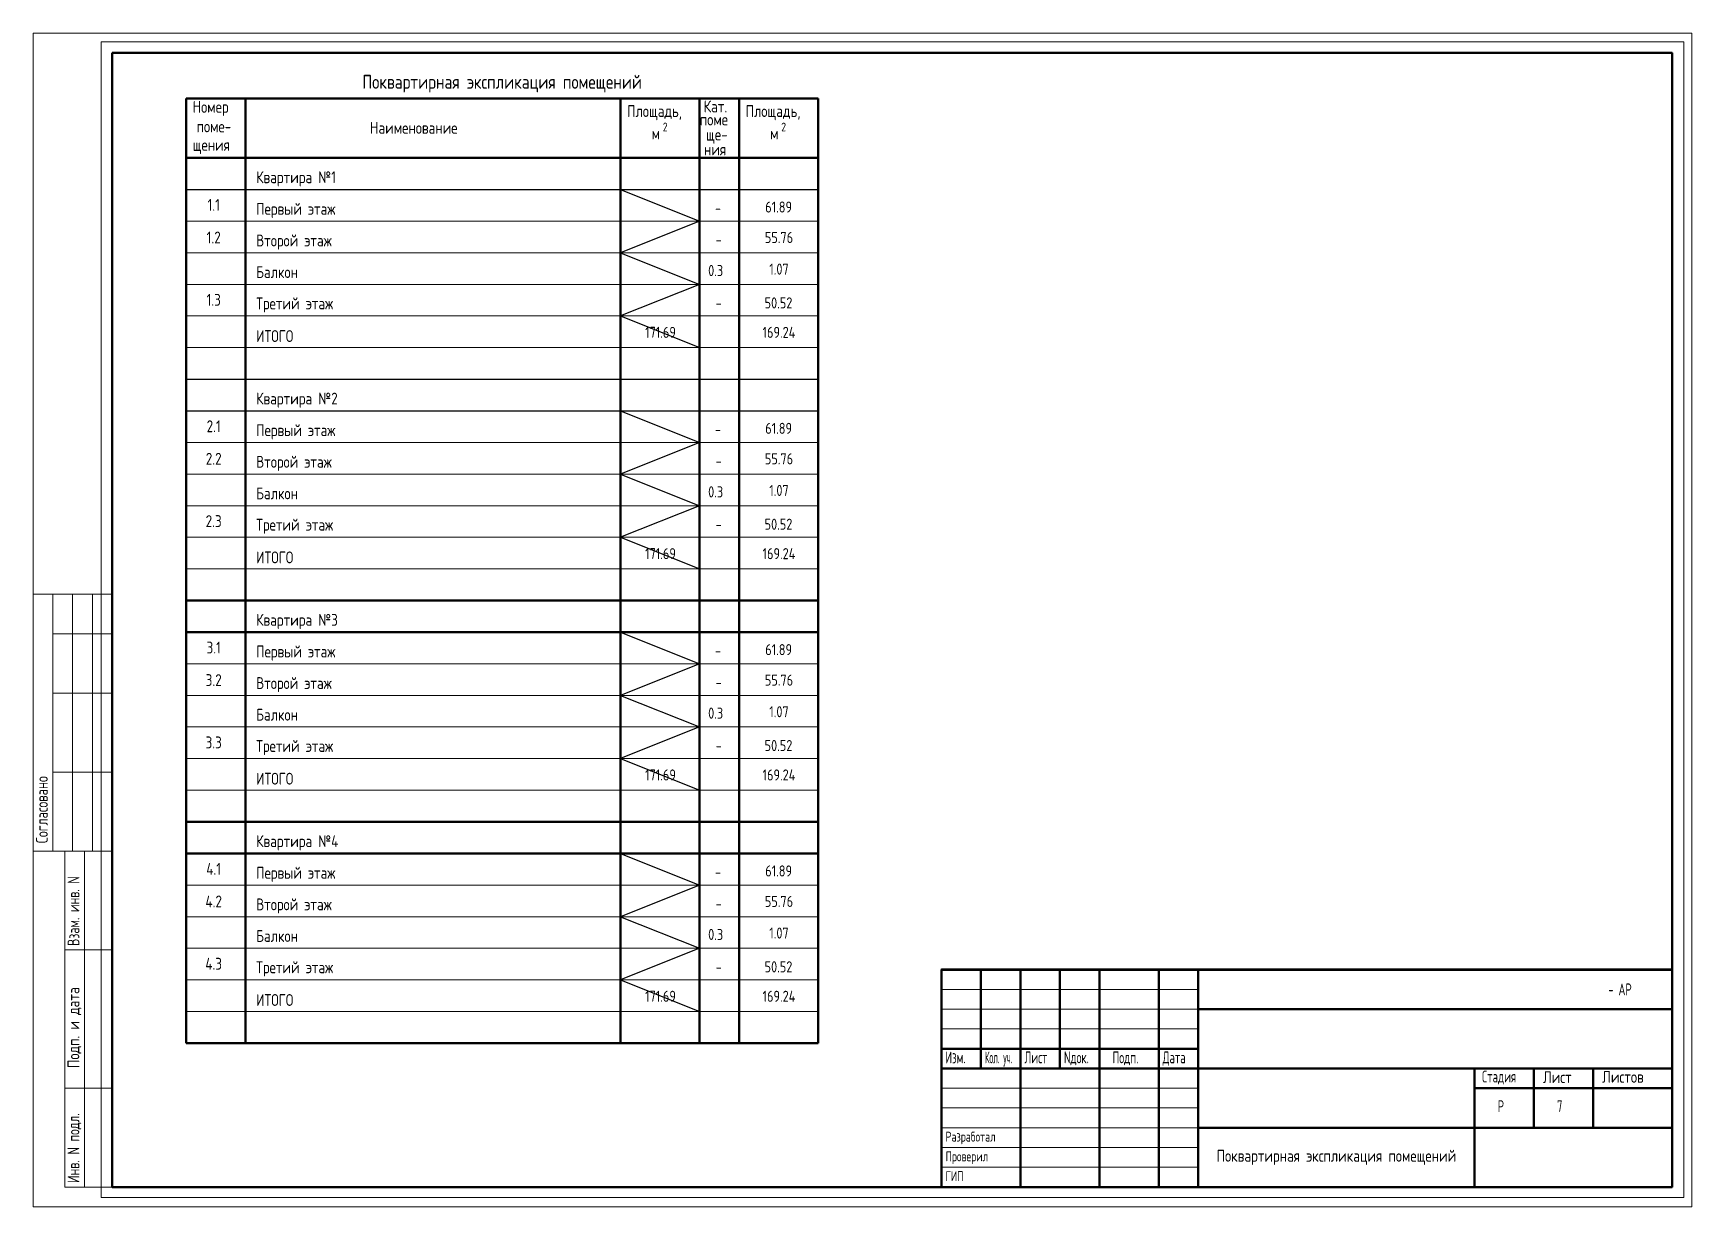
# Paper-space layout 'A7' of a CAD drawing. Header units: millimetres. Extents: x -3 to 417, y -3 to 294.
# The model-space entities are those that its viewports show. They can reach past a viewport. Long polylines and large blocks are cut down to what shows.
import ezdxf
from ezdxf.enums import TextEntityAlignment as Align

# ---------------------------------------------------------------- set-up
doc = ezdxf.new("R2010")
doc.units = ezdxf.units.MM
doc.header["$LTSCALE"] = 100
for name, color, linetype, lineweight in [('0.3', 7, 'Continuous', 30), ('0.5', 7, 'Continuous', 50), ('Примітки 0.09', 200, 'Continuous', 9), ('Тонкі 0.18', 142, 'Continuous', 18), ('Штрихування 0.09', 253, 'Continuous', 9)]:
    doc.layers.add(name, color=color, linetype=linetype, lineweight=lineweight)
doc.layers.add('ViewPorts', color=240, linetype='Continuous', plot=False)
doc.styles.add('GOST 2.304', font='CS_Gost2304.shx')
doc.styles.add('SPDS', font='SPDS.shx', dxfattribs={"width": 0.9})

# ---------------------------------------------------------------- blocks, each defined once
blk = doc.blocks.new('A$C1BD929A5')
at = {"layer": 'Тонкі 0.18', "color": 0, "extrusion": (1, 0, 0)}
for points, elevation in [([(8500, 0), (15000, 0)], -2000), ([(14000, 0), (15000, 0)], -1500), ([(14000, 0), (15000, 0)], -1000), ([(14000, 0), (15000, 0)], -500), ([(12500, 0), (14000, 0)], -1500), ([(12500, 0), (14000, 0)], -1000), ([(12500, 0), (14000, 0)], -500), ([(10500, 0), (12500, 0)], -1500), ([(10500, 0), (12500, 0)], -1000), ([(10500, 0), (12500, 0)], -500), ([(8500, 0), (10500, 0)], -1500), ([(8500, 0), (10500, 0)], -1000), ([(8500, 0), (10500, 0)], -500), ([(0, 0), (8500, 0)], -1200), ([(0, 0), (8500, 0)], -700)]:
    blk.add_lwpolyline(points, dxfattribs=dict(at, elevation=elevation))
at = {"layer": 'Тонкі 0.18', "color": 0, "extrusion": (0, 1, 0)}
for points, elevation in [([(2000, 0), (0, 0)], 15000), ([(1500, 0), (1000, 0)], 14000), ([(1000, 0), (500, 0)], 14000), ([(500, 0), (0, 0)], 14000), ([(1500, 0), (1000, 0)], 12500), ([(1000, 0), (500, 0)], 12500), ([(500, 0), (0, 0)], 12500), ([(1500, 0), (1000, 0)], 10500), ([(1000, 0), (500, 0)], 10500), ([(500, 0), (0, 0)], 10500), ([(2000, 0), (0, 0)], 8500), ([(1200, 0), (0, 0)], 8500), ([(1200, 0), (0, 0)], 6000), ([(1200, 0), (0, 0)], 2500)]:
    blk.add_lwpolyline(points, dxfattribs=dict(at, elevation=elevation))
at = {"layer": 'Тонкі 0.18', "color": 0, "extrusion": (1, 0, 0)}
blk.add_lwpolyline([(0, 0), (8500, 0)], dxfattribs=at)
at = {"layer": 'Тонкі 0.18', "color": 0, "extrusion": (0, 1, 0)}
blk.add_lwpolyline([(1200, 0), (0, 0)], dxfattribs=at)
at = {"layer": 'Тонкі 0.18', "color": 0, "ltscale": 0.01, "style": 'SPDS'}
for s, width, p in [('Согласовано', 0.95, (-1630, 8700)), ('Взам. инв. N', 0.898187, (-830, 6100)), ('Инв. N подл.', 0.909605, (-830, 100))]:
    blk.add_text(s, height=300, rotation=90, dxfattribs=dict(at, width=width)).set_placement(p)
blk.add_text('Подп. и дата', height=300, rotation=90, dxfattribs=at).set_placement((-830, 3010))
blk = doc.blocks.new('A$C2803562B')
at = {"color": 7, "lineweight": 50, "extrusion": (1, 0, 0)}
for points, elevation in [([(5500, 0), (5000, 0)], -17500), ([(5500, 0), (5000, 0)], -16500), ([(5500, 0), (5000, 0)], -15500), ([(5500, 0), (5000, 0)], -14500), ([(5500, 0), (5000, 0)], -13000), ([(5500, 0), (5000, 0)], -12000), ([(5000, 0), (4500, 0)], -17500), ([(5000, 0), (4500, 0)], -16500), ([(5000, 0), (4500, 0)], -15500), ([(5000, 0), (4500, 0)], -14500), ([(5000, 0), (4500, 0)], -13000), ([(5000, 0), (4500, 0)], -12000), ([(4500, 0), (4000, 0)], -17500), ([(4500, 0), (4000, 0)], -16500), ([(4500, 0), (4000, 0)], -15500), ([(4500, 0), (4000, 0)], -14500), ([(4500, 0), (4000, 0)], -13000), ([(4500, 0), (4000, 0)], -12000), ([(4000, 0), (3500, 0)], -17500), ([(4000, 0), (3500, 0)], -16500), ([(4000, 0), (3500, 0)], -15500), ([(4000, 0), (3500, 0)], -14500), ([(4000, 0), (3500, 0)], -13000), ([(4000, 0), (3500, 0)], -12000), ([(3500, 0), (3000, 0)], -17500), ([(3500, 0), (3000, 0)], -16500), ([(3500, 0), (3000, 0)], -15500), ([(3500, 0), (3000, 0)], -14500), ([(3500, 0), (3000, 0)], -13000), ([(3500, 0), (3000, 0)], -12000), ([(3000, 0), (2500, 0)], -16500), ([(3000, 0), (2500, 0)], -14500), ([(3000, 0), (2500, 0)], -13000), ([(3000, 0), (2500, 0)], -12000), ([(3000, 0), (2500, 0)], -5000), ([(3000, 0), (2500, 0)], -3500), ([(3000, 0), (2500, 0)], -2000), ([(2500, 0), (2000, 0)], -16500), ([(2500, 0), (2000, 0)], -14500), ([(2500, 0), (2000, 0)], -13000), ([(2500, 0), (2000, 0)], -12000), ([(2500, 0), (2000, 0)], -5000), ([(2500, 0), (2000, 0)], -3500), ([(2500, 0), (2000, 0)], -2000), ([(2000, 0), (1500, 0)], -16500), ([(2000, 0), (1500, 0)], -14500), ([(2000, 0), (1500, 0)], -13000), ([(2000, 0), (1500, 0)], -12000), ([(2000, 0), (1500, 0)], -5000), ([(2000, 0), (1500, 0)], -3500), ([(2000, 0), (1500, 0)], -2000), ([(1500, 0), (1000, 0)], -16500), ([(1500, 0), (1000, 0)], -14500), ([(1500, 0), (1000, 0)], -13000), ([(1500, 0), (1000, 0)], -12000), ([(1500, 0), (0, 0)], -5000), ([(1000, 0), (500, 0)], -16500), ([(1000, 0), (500, 0)], -14500), ([(1000, 0), (500, 0)], -13000), ([(1000, 0), (500, 0)], -12000), ([(500, 0), (0, 0)], -16500), ([(500, 0), (0, 0)], -14500), ([(500, 0), (0, 0)], -13000), ([(500, 0), (0, 0)], -12000)]:
    blk.add_lwpolyline(points, dxfattribs=dict(at, elevation=elevation))
at = {"color": 7, "extrusion": (0, 1, 0)}
for points, elevation in [([(18500, 0), (17500, 0)], 5000), ([(17500, 0), (16500, 0)], 5000), ([(16500, 0), (15500, 0)], 5000), ([(15500, 0), (14500, 0)], 5000), ([(14500, 0), (13000, 0)], 5000), ([(13000, 0), (12000, 0)], 5000), ([(18500, 0), (17500, 0)], 4500), ([(17500, 0), (16500, 0)], 4500), ([(16500, 0), (15500, 0)], 4500), ([(15500, 0), (14500, 0)], 4500), ([(14500, 0), (13000, 0)], 4500), ([(13000, 0), (12000, 0)], 4500), ([(18500, 0), (17500, 0)], 4000), ([(17500, 0), (16500, 0)], 4000), ([(16500, 0), (15500, 0)], 4000), ([(15500, 0), (14500, 0)], 4000), ([(14500, 0), (13000, 0)], 4000), ([(13000, 0), (12000, 0)], 4000), ([(18500, 0), (17500, 0)], 2500), ([(17500, 0), (16500, 0)], 2500), ([(16500, 0), (15500, 0)], 2500), ([(15500, 0), (14500, 0)], 2500), ([(14500, 0), (13000, 0)], 2500), ([(13000, 0), (12000, 0)], 2500), ([(18500, 0), (17500, 0)], 2000), ([(17500, 0), (16500, 0)], 2000), ([(16500, 0), (15500, 0)], 2000), ([(15500, 0), (14500, 0)], 2000), ([(14500, 0), (13000, 0)], 2000), ([(13000, 0), (12000, 0)], 2000), ([(18500, 0), (17500, 0)], 1500), ([(17500, 0), (16500, 0)], 1500), ([(16500, 0), (15500, 0)], 1500), ([(15500, 0), (14500, 0)], 1500), ([(14500, 0), (13000, 0)], 1500), ([(13000, 0), (12000, 0)], 1500), ([(18500, 0), (17500, 0)], 1000), ([(17500, 0), (16500, 0)], 1000), ([(16500, 0), (15500, 0)], 1000), ([(15500, 0), (14500, 0)], 1000), ([(14500, 0), (13000, 0)], 1000), ([(13000, 0), (12000, 0)], 1000), ([(18500, 0), (17500, 0)], 500), ([(17500, 0), (16500, 0)], 500), ([(16500, 0), (15500, 0)], 500), ([(15500, 0), (14500, 0)], 500), ([(14500, 0), (13000, 0)], 500), ([(13000, 0), (12000, 0)], 500)]:
    blk.add_lwpolyline(points, dxfattribs=dict(at, elevation=elevation))
at = {"color": 7, "lineweight": 50, "extrusion": (0, 1, 0)}
for points, elevation in [([(12000, 0), (5000, 0)], 4500), ([(5000, 0), (3500, 0)], 4500), ([(3500, 0), (2000, 0)], 4500), ([(2000, 0), (0, 0)], 4500), ([(18500, 0), (17500, 0)], 3500), ([(17500, 0), (16500, 0)], 3500), ([(16500, 0), (15500, 0)], 3500), ([(15500, 0), (14500, 0)], 3500), ([(14500, 0), (13000, 0)], 3500), ([(13000, 0), (12000, 0)], 3500), ([(18500, 0), (17500, 0)], 3000), ([(17500, 0), (16500, 0)], 3000), ([(16500, 0), (15500, 0)], 3000), ([(15500, 0), (14500, 0)], 3000), ([(14500, 0), (13000, 0)], 3000), ([(13000, 0), (12000, 0)], 3000), ([(12000, 0), (5000, 0)], 3000), ([(5000, 0), (3500, 0)], 3000), ([(3500, 0), (2000, 0)], 3000), ([(2000, 0), (0, 0)], 3000), ([(5000, 0), (3500, 0)], 2500), ([(3500, 0), (2000, 0)], 2500), ([(2000, 0), (0, 0)], 2500), ([(12000, 0), (5000, 0)], 1500), ([(5000, 0), (3500, 0)], 1500), ([(3500, 0), (2000, 0)], 1500), ([(2000, 0), (0, 0)], 1500)]:
    blk.add_lwpolyline(points, dxfattribs=dict(at, elevation=elevation))
at = {"extrusion": (0, 1, 0)}
blk.add_lwpolyline([(18500, 0), (0, 0)], dxfattribs=at)
at = {"layer": '0.5', "color": 0, "extrusion": (1, 0, 0), "elevation": -18500}
blk.add_lwpolyline([(5500, 0), (0, 0)], dxfattribs=at)
at = {"layer": '0.5', "color": 0, "extrusion": (0, 1, 0), "elevation": 5500}
blk.add_lwpolyline([(18500, 0), (0, 0)], dxfattribs=at)
at = {"layer": '0.5', "color": 0, "extrusion": (1, 0, 0)}
blk.add_lwpolyline([(5500, 0), (0, 0)], dxfattribs=at)
at = {"layer": '0.5', "color": 0, "extrusion": (0, 1, 0)}
blk.add_lwpolyline([(18500, 0), (0, 0)], dxfattribs=at)
at = {"color": 7, "style": 'SPDS'}
for s, height, width, p in [('- АР', 300, 0.805546, (-1613, 4850)), ('Изм.', 300, 0.8, (-18400, 3130)), ('Кол. уч.', 300, 0.6, (-17400, 3130)), ('Лист', 300, 0.8, (-16400, 3130)), ('Nдок.', 300, 0.8, (-15400, 3130)), ('Подп.', 300, 0.8, (-14169, 3130)), ('Дата', 300, 0.8, (-12900, 3130)), ('Стадия', 300, 0.805546, (-4811, 2646)), ('Р', 300, 0.805546, (-4415, 1895)), ('Разработал', 250, 0.9, (-18396, 1150)), ('Проверил', 250, 0.9, (-18396, 650)), ('ГИП', 250, 0.9, (-18396, 150))]:
    blk.add_text(s, height=height, dxfattribs=dict(at, width=width)).set_placement(p)
for s, p in [('Лист', (-3269, 2630)), ('Листов', (-1769, 2638))]:
    blk.add_text(s, height=300, dxfattribs=at).set_placement(p)

msp = doc.modelspace()

# ---------------------------------------------------------------- linework, layer by layer
at = {"layer": '0.3'}
for p, q in [((196479.617, -33425.305), (212479.617, -33425.305)), ((196479.617, -38225.305), (212479.617, -38225.305)), ((196479.617, -39025.305), (212479.617, -39025.305))]:
    msp.add_line(p, q, dxfattribs=at)
at = {"layer": '0.5'}
for p, q in [((196479.617, -31125.305), (212479.617, -31125.305)), ((196479.617, -31125.305), (196479.617, -55025.305)), ((197979.617, -31125.305), (197979.617, -55025.305)), ((207479.617, -31125.305), (207479.617, -55025.305)), ((209479.617, -31125.305), (209479.617, -55025.305)), ((210479.617, -31125.305), (210479.617, -55025.305)), ((212479.617, -31125.305), (212479.617, -55025.305)), ((196479.617, -32625.305), (212479.617, -32625.305)), ((196479.617, -43825.305), (212479.617, -43825.305)), ((196479.617, -44625.305), (212479.617, -44625.305)), ((196479.617, -49425.305), (212479.617, -49425.305)), ((196479.617, -50225.305), (212479.617, -50225.305)), ((196479.617, -55025.305), (212479.617, -55025.305))]:
    msp.add_line(p, q, dxfattribs=at)
at = {"layer": '0.5', "color": 0}
msp.add_lwpolyline([(194604.617, -29968.985), (234104.617, -29968.985), (234104.617, -58668.985), (194604.617, -58668.985)], close=True, dxfattribs=at)
at = {"layer": 'ViewPorts', "ltscale": 0.75}
for points in [[(207479.617, -33425.305), (209479.617, -34225.305), (207479.617, -35025.305), (209479.617, -35825.305), (207479.617, -36625.305), (209479.617, -37425.305)], [(207479.617, -39025.305), (209479.617, -39825.305), (207479.617, -40625.305), (209479.617, -41425.305), (207479.617, -42225.305), (209479.617, -43025.305)], [(207479.617, -44625.305), (209479.617, -45425.305), (207479.617, -46225.305), (209479.617, -47025.305), (207479.617, -47825.305), (209479.617, -48625.305)], [(207479.617, -50225.305), (209479.617, -51025.305), (207479.617, -51825.305), (209479.617, -52625.305), (207479.617, -53425.305), (209479.617, -54225.305)]]:
    msp.add_lwpolyline(points, dxfattribs=at)
at = {"layer": 'ViewPorts'}
msp.add_lwpolyline([(215604.617, -53144.062), (234104.617, -53144.062), (234104.617, -58668.985), (215604.617, -58668.985)], close=True, dxfattribs=at)
at = {"layer": 'Тонкі 0.18'}
for p, q in [((196479.617, -34225.305), (212479.617, -34225.305)), ((196479.617, -35025.305), (212479.617, -35025.305)), ((196479.617, -35825.305), (212479.617, -35825.305)), ((196479.617, -36625.305), (212479.617, -36625.305)), ((196479.617, -37425.305), (212479.617, -37425.305)), ((196479.617, -39825.305), (212479.617, -39825.305)), ((196479.617, -40625.305), (212479.617, -40625.305)), ((196479.617, -41425.305), (212479.617, -41425.305)), ((196479.617, -42225.305), (212479.617, -42225.305)), ((196479.617, -43025.305), (212479.617, -43025.305)), ((196479.617, -45425.305), (212479.617, -45425.305)), ((196479.617, -46225.305), (212479.617, -46225.305)), ((196479.617, -47025.305), (212479.617, -47025.305)), ((196479.617, -47825.305), (212479.617, -47825.305)), ((196479.617, -48625.305), (212479.617, -48625.305)), ((196479.617, -51025.305), (212479.617, -51025.305)), ((196479.617, -51825.305), (212479.617, -51825.305)), ((196479.617, -52625.305), (212479.617, -52625.305)), ((196479.617, -53425.305), (212479.617, -53425.305)), ((196479.617, -54225.305), (212479.617, -54225.305))]:
    msp.add_line(p, q, dxfattribs=at)

# ---------------------------------------------------------------- texts
at = {"layer": 'Примітки 0.09', "style": 'GOST 2.304'}
for s, height, p in [('Поквартирная экспликация помещений', 350, (204479.617, -30875.082)), ('61.89', 280, (211481.917, -34008.165)), ('55.76', 280, (211490.601, -34779.176)), ('1.07', 280, (211490.601, -35579.176)), ('50.52', 280, (211477.175, -36434.321)), ('171.69', 280, (208490.601, -37179.176)), ('169.24', 280, (211490.601, -37179.176)), ('61.89', 280, (211481.917, -39608.165)), ('55.76', 280, (211490.601, -40379.176)), ('1.07', 280, (211490.601, -41179.176)), ('50.52', 280, (211477.175, -42034.321)), ('171.69', 280, (208490.601, -42779.176)), ('169.24', 280, (211490.601, -42779.176)), ('61.89', 280, (211481.917, -45208.165)), ('55.76', 280, (211490.601, -45979.176)), ('1.07', 280, (211490.601, -46779.176)), ('50.52', 280, (211477.175, -47634.321)), ('171.69', 280, (208490.601, -48379.176)), ('169.24', 280, (211490.601, -48379.176)), ('61.89', 280, (211481.917, -50808.165)), ('55.76', 280, (211490.601, -51579.176)), ('1.07', 280, (211490.601, -52379.176)), ('50.52', 280, (211477.175, -53234.321)), ('171.69', 280, (208490.601, -53979.176)), ('169.24', 280, (211490.601, -53979.176))]:
    msp.add_text(s, height=height, dxfattribs=at).set_placement(p, align=Align.CENTER)
for s, height, p in [('Номер', 300, (196644.346, -31483.181)), ('Площадь,', 300, (207644.702, -31590.297)), ('Кат.', 300, (209584.18, -31472.845)), ('Площадь,', 300, (210644.702, -31590.297)), ('поме-', 300, (196743.012, -31977.835)), ('Наименование', 300, (201133.908, -32013.831)), ('2', 220, (208548.57, -31952.792)), ('поме', 300, (209486.731, -31802.936)), ('2', 220, (211548.57, -31952.792)), ('щения', 300, (196644.346, -32445.34)), ('м', 300, (208266.335, -32155.491)), ('ще-', 300, (209643.734, -32183.963)), ('м', 300, (211266.335, -32155.491)), ('ния', 300, (209589.595, -32559.247))]:
    msp.add_text(s, height=height, rotation=360, dxfattribs=at).set_placement(p)
for s, height, p in [('Квартира №1', 300, (198251.163, -33264.573)), ('Первый этаж', 300, (198251.163, -34064.573)), (' -', 280, (209725.22, -34036.301)), ('Второй этаж', 300, (198251.163, -34864.573)), ('  -', 280, (209601.324, -34836.301)), ('Балкон', 300, (198251.163, -35664.573)), ('0.3', 280, (209696.943, -35615.087)), ('Третий этаж', 300, (198251.163, -36456.806)), ('  -', 280, (209601.324, -36436.301)), ('ИТОГО', 300, (198251.163, -37284.003)), ('Квартира №2', 300, (198251.163, -38864.573)), ('Первый этаж', 300, (198251.163, -39664.573)), (' -', 280, (209725.22, -39636.301)), ('Второй этаж', 300, (198251.163, -40464.573)), ('  -', 280, (209601.324, -40436.301)), ('Балкон', 300, (198251.163, -41264.573)), ('0.3', 280, (209696.943, -41215.087)), ('Третий этаж', 300, (198251.163, -42056.806)), ('  -', 280, (209601.324, -42036.301)), ('ИТОГО', 300, (198251.163, -42884.003)), ('Квартира №3', 300, (198251.163, -44464.573)), ('Первый этаж', 300, (198251.163, -45264.573)), (' -', 280, (209725.22, -45236.301)), ('Второй этаж', 300, (198251.163, -46064.573)), ('  -', 280, (209601.324, -46036.301)), ('Балкон', 300, (198251.163, -46864.573)), ('0.3', 280, (209696.943, -46815.087)), ('Третий этаж', 300, (198251.163, -47656.806)), ('  -', 280, (209601.324, -47636.301)), ('ИТОГО', 300, (198251.163, -48484.003)), ('Квартира №4', 300, (198251.163, -50064.573)), ('Первый этаж', 300, (198251.163, -50864.573)), (' -', 280, (209725.22, -50836.301)), ('Второй этаж', 300, (198251.163, -51664.573)), ('  -', 280, (209601.324, -51636.301)), ('Балкон', 300, (198251.163, -52464.573)), ('0.3', 280, (209696.943, -52415.087)), ('Третий этаж', 300, (198251.163, -53256.806)), ('  -', 280, (209601.324, -53236.301)), ('ИТОГО', 300, (198251.163, -54084.003))]:
    msp.add_text(s, height=height, dxfattribs=at).set_placement(p)
for s, p in [('1.1', (197176.44, -33965.795)), ('1.2', (197176.44, -34789.033)), ('1.3', (197176.44, -36365.795)), ('2.1', (197176.44, -39565.795)), ('2.2', (197176.44, -40389.033)), ('2.3', (197176.44, -41965.795)), ('3.1', (197176.44, -45165.795)), ('3.2', (197176.44, -45989.033)), ('3.3', (197176.44, -47565.795)), ('4.1', (197176.44, -50765.795)), ('4.2', (197176.44, -51589.033)), ('4.3', (197176.44, -53165.795))]:
    msp.add_text(s, height=300, rotation=360, dxfattribs=at).set_placement(p, align=Align.CENTER)

psp = doc.layouts.new('A7')

# ---------------------------------------------------------------- linework, layer by layer
at = {"layer": '0.5', "ltscale": 0.01}
psp.add_lwpolyline([(16.98, 288.8), (411.98, 288.8), (411.98, 1.83), (16.98, 1.83)], close=True, dxfattribs=at)
at = {"layer": 'Штрихування 0.09', "ltscale": 0.01}
psp.add_lwpolyline([(-3.02, 293.8), (416.98, 293.8), (416.98, -3.17), (-3.02, -3.17)], close=True, dxfattribs=at)

# ---------------------------------------------------------------- block references
at = {"xscale": 0.009999999999990905, "yscale": 0.009999999999990905, "zscale": 0.009999999999990905}
psp.add_blockref('A$C1BD929A5', (16.98, 1.83), dxfattribs=at)
at = {"layer": 'Тонкі 0.18', "xscale": 0.009999999999990905, "yscale": 0.009999999999990905, "zscale": 0.009999999999990905}
psp.add_blockref('A$C2803562B', (411.98, 1.83), dxfattribs=at)

# ---------------------------------------------------------------- texts
at = {"layer": 'Примітки 0.09', "style": 'SPDS', "width": 0.805546}
psp.add_text('7', height=3, dxfattribs=at).set_placement((382.84, 20.77))
at = {"layer": 'Примітки 0.09', "color": 7, "insert": (326.98, 9.33), "char_height": 3, "width": 70, "attachment_point": 5, "style": 'SPDS'}
psp.add_mtext('{\\W1;\\C256;Поквартирная экспликация помещений}', dxfattribs=at)

# ---------------------------------------------------------------- viewports
at = {"layer": 'ViewPorts', "ltscale": 0.01}
psp.add_viewport(center=(214.59, 145.41), size=(400.8, 292.4691), view_center_point=(214365.841, -44308.152), view_height=29246.91499, dxfattribs=at)

doc.saveas('drawing.dxf')
